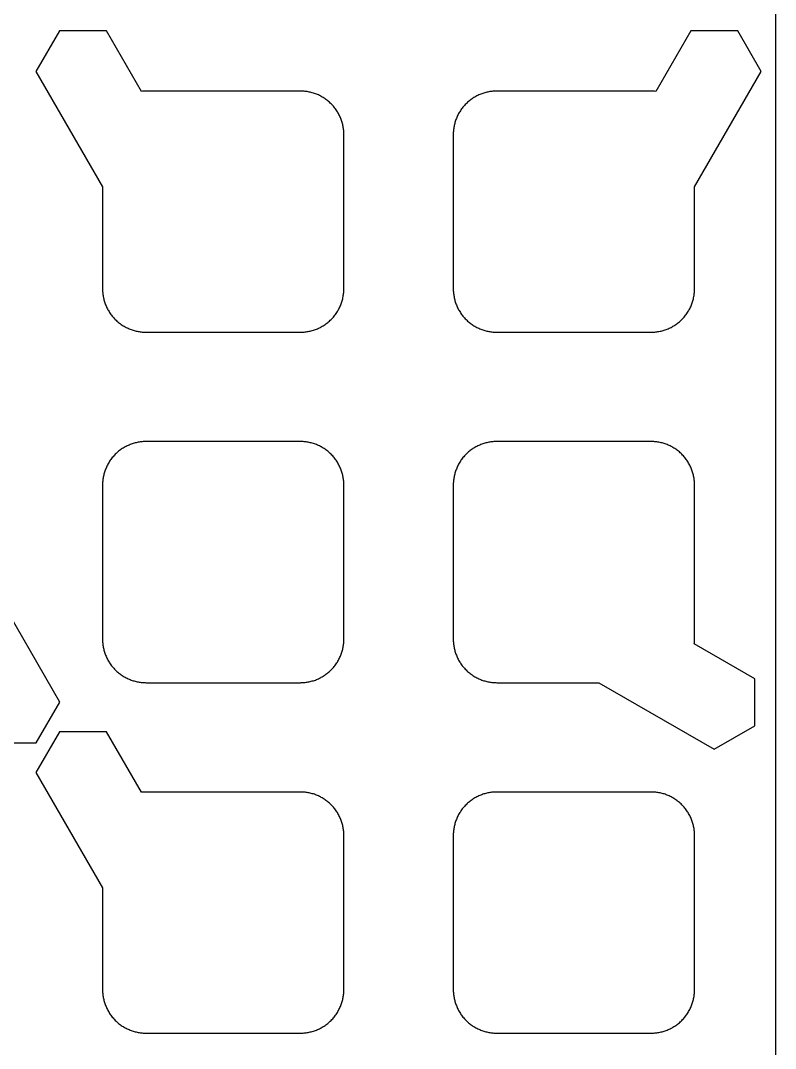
# Model space of a CAD drawing. Header units: millimetres. Extents: x -117 to 483, y -33 to 367.
# Drawn here: x -62.1 to -8.3, y 5.1 to 78.4 of the extents above; entities that cross this region are included whole.
import ezdxf

# ---------------------------------------------------------------- set-up
doc = ezdxf.new("R2010")
doc.units = ezdxf.units.MM
doc.header["$MEASUREMENT"] = 0
doc.layers.add('plot', color=12, linetype='Continuous', true_color=0xb80000)

msp = doc.modelspace()

# ---------------------------------------------------------------- linework, layer by layer
at = {"layer": 'plot'}
for points in [[(-8.262, 79.143), (-8.262, -24.585), (-111.99, -24.585), (-111.99, 79.143)], [(-59.3, 77.679), (-60.975, 74.779)], [(-55.952, 77.679), (-59.3, 77.679)], [(-53.459, 73.361), (-55.952, 77.679)], [(-14.3, 77.679), (-16.793, 73.361)], [(-10.952, 77.679), (-14.3, 77.679)], [(-9.277, 74.779), (-10.952, 77.679)], [(-60.975, 74.779), (-56.226, 66.554)], [(-14.026, 66.554), (-9.277, 74.779)], [(-53.126, 56.179), (-42.126, 56.179), (-42.057, 56.18), (-41.988, 56.182), (-41.918, 56.186), (-41.847, 56.192), (-41.777, 56.199), (-41.705, 56.208), (-41.634, 56.218), (-41.562, 56.231), (-41.49, 56.245), (-41.418, 56.261), (-41.345, 56.279), (-41.273, 56.299), (-41.201, 56.32), (-41.129, 56.344), (-41.057, 56.369), (-40.985, 56.397), (-40.914, 56.426), (-40.843, 56.457), (-40.772, 56.49), (-40.702, 56.525), (-40.633, 56.562), (-40.564, 56.601), (-40.497, 56.642), (-40.43, 56.684), (-40.364, 56.729), (-40.299, 56.775), (-40.235, 56.823), (-40.172, 56.872), (-40.111, 56.924), (-40.05, 56.977), (-39.991, 57.031), (-39.934, 57.087), (-39.878, 57.145), (-39.823, 57.203), (-39.771, 57.264), (-39.719, 57.325), (-39.67, 57.388), (-39.622, 57.452), (-39.576, 57.517), (-39.531, 57.583), (-39.489, 57.65), (-39.448, 57.717), (-39.409, 57.786), (-39.372, 57.855), (-39.337, 57.925), (-39.304, 57.996), (-39.273, 58.067), (-39.244, 58.138), (-39.216, 58.21), (-39.191, 58.282), (-39.167, 58.354), (-39.146, 58.426), (-39.126, 58.498), (-39.108, 58.571), (-39.092, 58.643), (-39.078, 58.715), (-39.065, 58.787), (-39.055, 58.858), (-39.046, 58.93), (-39.039, 59.001), (-39.033, 59.071), (-39.029, 59.141), (-39.027, 59.21), (-39.026, 59.279), (-39.026, 70.279), (-39.027, 70.348), (-39.029, 70.417), (-39.033, 70.487), (-39.039, 70.558), (-39.046, 70.629), (-39.055, 70.7), (-39.065, 70.771), (-39.078, 70.843), (-39.092, 70.915), (-39.108, 70.988), (-39.126, 71.06), (-39.146, 71.132), (-39.167, 71.204), (-39.191, 71.277), (-39.216, 71.349), (-39.244, 71.42), (-39.273, 71.492), (-39.304, 71.563), (-39.337, 71.633), (-39.372, 71.703), (-39.409, 71.772), (-39.448, 71.841), (-39.489, 71.909), (-39.531, 71.975), (-39.576, 72.041), (-39.622, 72.106), (-39.67, 72.17), (-39.719, 72.233), (-39.771, 72.295), (-39.823, 72.355), (-39.878, 72.414), (-39.934, 72.471), (-39.991, 72.527), (-40.05, 72.582), (-40.111, 72.635), (-40.172, 72.686), (-40.235, 72.735), (-40.299, 72.783), (-40.364, 72.829), (-40.43, 72.874), (-40.497, 72.916), (-40.564, 72.957), (-40.633, 72.996), (-40.702, 73.033), (-40.772, 73.068), (-40.843, 73.101), (-40.914, 73.132), (-40.985, 73.161), (-41.057, 73.189), (-41.129, 73.214), (-41.201, 73.238), (-41.273, 73.259), (-41.345, 73.279), (-41.418, 73.297), (-41.49, 73.313), (-41.562, 73.327), (-41.634, 73.34), (-41.705, 73.35), (-41.777, 73.359), (-41.847, 73.367), (-41.918, 73.372), (-41.988, 73.376), (-42.057, 73.378), (-42.126, 73.379), (-53.126, 73.379), (-53.208, 73.378), (-53.291, 73.375), (-53.374, 73.369), (-53.459, 73.361), (-53.459, 73.361)], [(-16.793, 73.361), (-16.793, 73.361), (-16.878, 73.369), (-16.961, 73.375), (-17.044, 73.378), (-17.126, 73.379), (-28.126, 73.379), (-28.195, 73.378), (-28.264, 73.376), (-28.334, 73.372), (-28.405, 73.367), (-28.475, 73.359), (-28.547, 73.35), (-28.618, 73.34), (-28.69, 73.327), (-28.762, 73.313), (-28.834, 73.297), (-28.907, 73.279), (-28.979, 73.259), (-29.051, 73.238), (-29.123, 73.214), (-29.195, 73.189), (-29.267, 73.161), (-29.338, 73.132), (-29.409, 73.101), (-29.48, 73.068), (-29.55, 73.033), (-29.619, 72.996), (-29.688, 72.957), (-29.755, 72.916), (-29.822, 72.874), (-29.888, 72.829), (-29.953, 72.783), (-30.017, 72.735), (-30.08, 72.686), (-30.141, 72.635), (-30.202, 72.582), (-30.261, 72.527), (-30.318, 72.471), (-30.374, 72.414), (-30.429, 72.355), (-30.481, 72.295), (-30.533, 72.233), (-30.582, 72.17), (-30.63, 72.106), (-30.676, 72.041), (-30.721, 71.975), (-30.763, 71.909), (-30.804, 71.841), (-30.843, 71.772), (-30.88, 71.703), (-30.915, 71.633), (-30.948, 71.563), (-30.979, 71.492), (-31.008, 71.42), (-31.036, 71.349), (-31.061, 71.277), (-31.085, 71.204), (-31.106, 71.132), (-31.126, 71.06), (-31.144, 70.988), (-31.16, 70.915), (-31.174, 70.843), (-31.187, 70.771), (-31.197, 70.7), (-31.206, 70.629), (-31.213, 70.558), (-31.219, 70.487), (-31.223, 70.417), (-31.225, 70.348), (-31.226, 70.279), (-31.226, 59.279), (-31.225, 59.21), (-31.223, 59.141), (-31.219, 59.071), (-31.213, 59.001), (-31.206, 58.93), (-31.197, 58.858), (-31.187, 58.787), (-31.174, 58.715), (-31.16, 58.643), (-31.144, 58.571), (-31.126, 58.498), (-31.106, 58.426), (-31.085, 58.354), (-31.061, 58.282), (-31.036, 58.21), (-31.008, 58.138), (-30.979, 58.067), (-30.948, 57.996), (-30.915, 57.925), (-30.88, 57.855), (-30.843, 57.786), (-30.804, 57.717), (-30.763, 57.65), (-30.721, 57.583), (-30.676, 57.517), (-30.63, 57.452), (-30.582, 57.388), (-30.533, 57.325), (-30.481, 57.264), (-30.429, 57.203), (-30.374, 57.145), (-30.318, 57.087), (-30.261, 57.031), (-30.202, 56.977), (-30.141, 56.924), (-30.08, 56.872), (-30.017, 56.823), (-29.953, 56.775), (-29.888, 56.729), (-29.822, 56.684), (-29.755, 56.642), (-29.688, 56.601), (-29.619, 56.562), (-29.55, 56.525), (-29.48, 56.49), (-29.409, 56.457), (-29.338, 56.426), (-29.267, 56.397), (-29.195, 56.369), (-29.123, 56.344), (-29.051, 56.32), (-28.979, 56.299), (-28.907, 56.279), (-28.834, 56.261), (-28.762, 56.245), (-28.69, 56.231), (-28.618, 56.218), (-28.547, 56.208), (-28.475, 56.199), (-28.405, 56.192), (-28.334, 56.186), (-28.264, 56.182), (-28.195, 56.18), (-28.126, 56.179)], [(-56.226, 66.554), (-56.226, 59.279), (-56.225, 59.21), (-56.223, 59.141), (-56.219, 59.071), (-56.213, 59.001), (-56.206, 58.93), (-56.197, 58.858), (-56.187, 58.787), (-56.174, 58.715), (-56.16, 58.643), (-56.144, 58.571), (-56.126, 58.498), (-56.106, 58.426), (-56.085, 58.354), (-56.061, 58.282), (-56.036, 58.21), (-56.008, 58.138), (-55.979, 58.067), (-55.948, 57.996), (-55.915, 57.925), (-55.88, 57.855), (-55.843, 57.786), (-55.804, 57.717), (-55.763, 57.65), (-55.721, 57.583), (-55.676, 57.517), (-55.63, 57.452), (-55.582, 57.388), (-55.533, 57.325), (-55.481, 57.264), (-55.429, 57.203), (-55.374, 57.145), (-55.318, 57.087), (-55.261, 57.031), (-55.202, 56.977), (-55.141, 56.924), (-55.08, 56.872), (-55.017, 56.823), (-54.953, 56.775), (-54.888, 56.729), (-54.822, 56.684), (-54.755, 56.642), (-54.688, 56.601), (-54.619, 56.562), (-54.55, 56.525), (-54.48, 56.49), (-54.409, 56.457), (-54.338, 56.426), (-54.267, 56.397), (-54.195, 56.369), (-54.123, 56.344), (-54.051, 56.32), (-53.979, 56.299), (-53.907, 56.279), (-53.834, 56.261), (-53.762, 56.245), (-53.69, 56.231), (-53.618, 56.218), (-53.547, 56.208), (-53.475, 56.199), (-53.405, 56.192), (-53.334, 56.186), (-53.264, 56.182), (-53.195, 56.18), (-53.126, 56.179)], [(-28.126, 56.179), (-17.126, 56.179), (-17.057, 56.18), (-16.988, 56.182), (-16.918, 56.186), (-16.847, 56.192), (-16.777, 56.199), (-16.705, 56.208), (-16.634, 56.218), (-16.562, 56.231), (-16.49, 56.245), (-16.418, 56.261), (-16.345, 56.279), (-16.273, 56.299), (-16.201, 56.32), (-16.129, 56.344), (-16.057, 56.369), (-15.985, 56.397), (-15.914, 56.426), (-15.843, 56.457), (-15.772, 56.49), (-15.702, 56.525), (-15.633, 56.562), (-15.564, 56.601), (-15.497, 56.642), (-15.43, 56.684), (-15.364, 56.729), (-15.299, 56.775), (-15.235, 56.823), (-15.172, 56.872), (-15.111, 56.924), (-15.05, 56.977), (-14.991, 57.031), (-14.934, 57.087), (-14.878, 57.145), (-14.823, 57.203), (-14.771, 57.264), (-14.719, 57.325), (-14.67, 57.388), (-14.622, 57.452), (-14.576, 57.517), (-14.531, 57.583), (-14.489, 57.65), (-14.448, 57.717), (-14.409, 57.786), (-14.372, 57.855), (-14.337, 57.925), (-14.304, 57.996), (-14.273, 58.067), (-14.244, 58.138), (-14.216, 58.21), (-14.191, 58.282), (-14.167, 58.354), (-14.146, 58.426), (-14.126, 58.498), (-14.108, 58.571), (-14.092, 58.643), (-14.078, 58.715), (-14.065, 58.787), (-14.055, 58.858), (-14.046, 58.93), (-14.039, 59.001), (-14.033, 59.071), (-14.029, 59.141), (-14.027, 59.21), (-14.026, 59.279), (-14.026, 66.554)], [(-53.126, 31.179), (-42.126, 31.179), (-42.057, 31.18), (-41.988, 31.182), (-41.918, 31.186), (-41.847, 31.192), (-41.777, 31.199), (-41.705, 31.208), (-41.634, 31.218), (-41.562, 31.231), (-41.49, 31.245), (-41.418, 31.261), (-41.345, 31.279), (-41.273, 31.299), (-41.201, 31.32), (-41.129, 31.344), (-41.057, 31.369), (-40.985, 31.397), (-40.914, 31.426), (-40.843, 31.457), (-40.772, 31.49), (-40.702, 31.525), (-40.633, 31.562), (-40.564, 31.601), (-40.497, 31.642), (-40.43, 31.684), (-40.364, 31.729), (-40.299, 31.775), (-40.235, 31.823), (-40.172, 31.872), (-40.111, 31.924), (-40.05, 31.977), (-39.991, 32.031), (-39.934, 32.087), (-39.878, 32.145), (-39.823, 32.203), (-39.771, 32.264), (-39.719, 32.325), (-39.67, 32.388), (-39.622, 32.452), (-39.576, 32.517), (-39.531, 32.583), (-39.489, 32.65), (-39.448, 32.717), (-39.409, 32.786), (-39.372, 32.855), (-39.337, 32.925), (-39.304, 32.996), (-39.273, 33.067), (-39.244, 33.138), (-39.216, 33.21), (-39.191, 33.282), (-39.167, 33.354), (-39.146, 33.426), (-39.126, 33.498), (-39.108, 33.571), (-39.092, 33.643), (-39.078, 33.715), (-39.065, 33.787), (-39.055, 33.858), (-39.046, 33.93), (-39.039, 34.001), (-39.033, 34.071), (-39.029, 34.141), (-39.027, 34.21), (-39.026, 34.279), (-39.026, 45.279), (-39.027, 45.348), (-39.029, 45.417), (-39.033, 45.487), (-39.039, 45.558), (-39.046, 45.629), (-39.055, 45.7), (-39.065, 45.771), (-39.078, 45.843), (-39.092, 45.915), (-39.108, 45.988), (-39.126, 46.06), (-39.146, 46.132), (-39.167, 46.204), (-39.191, 46.277), (-39.216, 46.349), (-39.244, 46.42), (-39.273, 46.492), (-39.304, 46.563), (-39.337, 46.633), (-39.372, 46.703), (-39.409, 46.772), (-39.448, 46.841), (-39.489, 46.909), (-39.531, 46.975), (-39.576, 47.041), (-39.622, 47.106), (-39.67, 47.17), (-39.719, 47.233), (-39.771, 47.295), (-39.823, 47.355), (-39.878, 47.414), (-39.934, 47.471), (-39.991, 47.527), (-40.05, 47.582), (-40.111, 47.635), (-40.172, 47.686), (-40.235, 47.735), (-40.299, 47.783), (-40.364, 47.829), (-40.43, 47.874), (-40.497, 47.916), (-40.564, 47.957), (-40.633, 47.996), (-40.702, 48.033), (-40.772, 48.068), (-40.843, 48.101), (-40.914, 48.132), (-40.985, 48.161), (-41.057, 48.189), (-41.129, 48.214), (-41.201, 48.238), (-41.273, 48.259), (-41.345, 48.279), (-41.418, 48.297), (-41.49, 48.313), (-41.562, 48.327), (-41.634, 48.34), (-41.705, 48.35), (-41.777, 48.359), (-41.847, 48.367), (-41.918, 48.372), (-41.988, 48.376), (-42.057, 48.378), (-42.126, 48.379), (-53.126, 48.379), (-53.195, 48.378), (-53.264, 48.376), (-53.334, 48.372), (-53.405, 48.367), (-53.475, 48.359), (-53.547, 48.35), (-53.618, 48.34), (-53.69, 48.327), (-53.762, 48.313), (-53.834, 48.297), (-53.907, 48.279), (-53.979, 48.259), (-54.051, 48.238), (-54.123, 48.214), (-54.195, 48.189), (-54.267, 48.161), (-54.338, 48.132), (-54.409, 48.101), (-54.48, 48.068), (-54.55, 48.033), (-54.619, 47.996), (-54.688, 47.957), (-54.755, 47.916), (-54.822, 47.874), (-54.888, 47.829), (-54.953, 47.783), (-55.017, 47.735), (-55.08, 47.686), (-55.141, 47.635), (-55.202, 47.582), (-55.261, 47.527), (-55.318, 47.471), (-55.374, 47.414), (-55.429, 47.355), (-55.481, 47.295), (-55.533, 47.233), (-55.582, 47.17), (-55.63, 47.106), (-55.676, 47.041), (-55.721, 46.975), (-55.763, 46.909), (-55.804, 46.841), (-55.843, 46.772), (-55.88, 46.703), (-55.915, 46.633), (-55.948, 46.563), (-55.979, 46.492), (-56.008, 46.42), (-56.036, 46.349), (-56.061, 46.277), (-56.085, 46.204), (-56.106, 46.132), (-56.126, 46.06), (-56.144, 45.988), (-56.16, 45.915), (-56.174, 45.843), (-56.187, 45.771), (-56.197, 45.7), (-56.206, 45.629), (-56.213, 45.558), (-56.219, 45.487), (-56.223, 45.417), (-56.225, 45.348), (-56.226, 45.279), (-56.226, 34.279), (-56.225, 34.21), (-56.223, 34.141), (-56.219, 34.071), (-56.213, 34.001), (-56.206, 33.93), (-56.197, 33.858), (-56.187, 33.787), (-56.174, 33.715), (-56.16, 33.643), (-56.144, 33.571), (-56.126, 33.498), (-56.106, 33.426), (-56.085, 33.354), (-56.061, 33.282), (-56.036, 33.21), (-56.008, 33.138), (-55.979, 33.067), (-55.948, 32.996), (-55.915, 32.925), (-55.88, 32.855), (-55.843, 32.786), (-55.804, 32.717), (-55.763, 32.65), (-55.721, 32.583), (-55.676, 32.517), (-55.63, 32.452), (-55.582, 32.388), (-55.533, 32.325), (-55.481, 32.264), (-55.429, 32.203), (-55.374, 32.145), (-55.318, 32.087), (-55.261, 32.031), (-55.202, 31.977), (-55.141, 31.924), (-55.08, 31.872), (-55.017, 31.823), (-54.953, 31.775), (-54.888, 31.729), (-54.822, 31.684), (-54.755, 31.642), (-54.688, 31.601), (-54.619, 31.562), (-54.55, 31.525), (-54.48, 31.49), (-54.409, 31.457), (-54.338, 31.426), (-54.267, 31.397), (-54.195, 31.369), (-54.123, 31.344), (-54.051, 31.32), (-53.979, 31.299), (-53.907, 31.279), (-53.834, 31.261), (-53.762, 31.245), (-53.69, 31.231), (-53.618, 31.218), (-53.547, 31.208), (-53.475, 31.199), (-53.405, 31.192), (-53.334, 31.186), (-53.264, 31.182), (-53.195, 31.18), (-53.126, 31.179)], [(-14.044, 33.946), (-14.044, 33.947), (-14.036, 34.031), (-14.03, 34.114), (-14.027, 34.197), (-14.026, 34.279), (-14.026, 45.279), (-14.027, 45.348), (-14.029, 45.417), (-14.033, 45.487), (-14.039, 45.558), (-14.046, 45.629), (-14.055, 45.7), (-14.065, 45.771), (-14.078, 45.843), (-14.092, 45.915), (-14.108, 45.988), (-14.126, 46.06), (-14.146, 46.132), (-14.167, 46.204), (-14.191, 46.277), (-14.216, 46.349), (-14.244, 46.42), (-14.273, 46.492), (-14.304, 46.563), (-14.337, 46.633), (-14.372, 46.703), (-14.409, 46.772), (-14.448, 46.841), (-14.489, 46.909), (-14.531, 46.975), (-14.576, 47.041), (-14.622, 47.106), (-14.67, 47.17), (-14.719, 47.233), (-14.771, 47.295), (-14.823, 47.355), (-14.878, 47.414), (-14.934, 47.471), (-14.991, 47.527), (-15.05, 47.582), (-15.111, 47.635), (-15.172, 47.686), (-15.235, 47.735), (-15.299, 47.783), (-15.364, 47.829), (-15.43, 47.874), (-15.497, 47.916), (-15.564, 47.957), (-15.633, 47.996), (-15.702, 48.033), (-15.772, 48.068), (-15.843, 48.101), (-15.914, 48.132), (-15.985, 48.161), (-16.057, 48.189), (-16.129, 48.214), (-16.201, 48.238), (-16.273, 48.259), (-16.345, 48.279), (-16.418, 48.297), (-16.49, 48.313), (-16.562, 48.327), (-16.634, 48.34), (-16.705, 48.35), (-16.777, 48.359), (-16.847, 48.367), (-16.918, 48.372), (-16.988, 48.376), (-17.057, 48.378), (-17.126, 48.379), (-28.126, 48.379), (-28.195, 48.378), (-28.264, 48.376), (-28.334, 48.372), (-28.405, 48.367), (-28.475, 48.359), (-28.547, 48.35), (-28.618, 48.34), (-28.69, 48.327), (-28.762, 48.313), (-28.834, 48.297), (-28.907, 48.279), (-28.979, 48.259), (-29.051, 48.238), (-29.123, 48.214), (-29.195, 48.189), (-29.267, 48.161), (-29.338, 48.132), (-29.409, 48.101), (-29.48, 48.068), (-29.55, 48.033), (-29.619, 47.996), (-29.688, 47.957), (-29.755, 47.916), (-29.822, 47.874), (-29.888, 47.829), (-29.953, 47.783), (-30.017, 47.735), (-30.08, 47.686), (-30.141, 47.635), (-30.202, 47.582), (-30.261, 47.527), (-30.318, 47.471), (-30.374, 47.414), (-30.429, 47.355), (-30.481, 47.295), (-30.533, 47.233), (-30.582, 47.17), (-30.63, 47.106), (-30.676, 47.041), (-30.721, 46.975), (-30.763, 46.909), (-30.804, 46.841), (-30.843, 46.772), (-30.88, 46.703), (-30.915, 46.633), (-30.948, 46.563), (-30.979, 46.492), (-31.008, 46.42), (-31.036, 46.349), (-31.061, 46.277), (-31.085, 46.204), (-31.106, 46.132), (-31.126, 46.06), (-31.144, 45.988), (-31.16, 45.915), (-31.174, 45.843), (-31.187, 45.771), (-31.197, 45.7), (-31.206, 45.629), (-31.213, 45.558), (-31.219, 45.487), (-31.223, 45.417), (-31.225, 45.348), (-31.226, 45.279), (-31.226, 34.279), (-31.225, 34.21), (-31.223, 34.141), (-31.219, 34.071), (-31.213, 34.001), (-31.206, 33.93), (-31.197, 33.858), (-31.187, 33.787), (-31.174, 33.715), (-31.16, 33.643), (-31.144, 33.571), (-31.126, 33.498), (-31.106, 33.426), (-31.085, 33.354), (-31.061, 33.282), (-31.036, 33.21), (-31.008, 33.138), (-30.979, 33.067), (-30.948, 32.996), (-30.915, 32.925), (-30.88, 32.855), (-30.843, 32.786), (-30.804, 32.717), (-30.763, 32.65), (-30.721, 32.583), (-30.676, 32.517), (-30.63, 32.452), (-30.582, 32.388), (-30.533, 32.325), (-30.481, 32.264), (-30.429, 32.203), (-30.374, 32.145), (-30.318, 32.087), (-30.261, 32.031), (-30.202, 31.977), (-30.141, 31.924), (-30.08, 31.872), (-30.017, 31.823), (-29.953, 31.775), (-29.888, 31.729), (-29.822, 31.684), (-29.755, 31.642), (-29.688, 31.601), (-29.619, 31.562), (-29.55, 31.525), (-29.48, 31.49), (-29.409, 31.457), (-29.338, 31.426), (-29.267, 31.397), (-29.195, 31.369), (-29.123, 31.344), (-29.051, 31.32), (-28.979, 31.299), (-28.907, 31.279), (-28.834, 31.261), (-28.762, 31.245), (-28.69, 31.231), (-28.618, 31.218), (-28.547, 31.208), (-28.475, 31.199), (-28.405, 31.192), (-28.334, 31.186), (-28.264, 31.182), (-28.195, 31.18), (-28.126, 31.179)], [(-59.277, 29.779), (-64.026, 38.004)], [(-9.726, 31.453), (-14.044, 33.946)], [(-28.126, 31.179), (-20.851, 31.179)], [(-20.851, 31.179), (-12.626, 26.431)], [(-9.726, 28.105), (-9.726, 31.453)], [(-60.952, 26.879), (-59.277, 29.779)], [(-12.626, 26.431), (-9.726, 28.105)], [(-59.3, 27.679), (-60.975, 24.779)], [(-55.952, 27.679), (-59.3, 27.679)], [(-53.459, 23.361), (-55.952, 27.679)], [(-64.3, 26.879), (-60.952, 26.879)], [(-60.975, 24.779), (-56.226, 16.554)], [(-53.126, 6.179), (-42.126, 6.179), (-42.057, 6.18), (-41.988, 6.182), (-41.918, 6.186), (-41.847, 6.192), (-41.777, 6.199), (-41.705, 6.208), (-41.634, 6.218), (-41.562, 6.231), (-41.49, 6.245), (-41.418, 6.261), (-41.345, 6.279), (-41.273, 6.299), (-41.201, 6.32), (-41.129, 6.344), (-41.057, 6.369), (-40.985, 6.397), (-40.914, 6.426), (-40.843, 6.457), (-40.772, 6.49), (-40.702, 6.525), (-40.633, 6.562), (-40.564, 6.601), (-40.497, 6.642), (-40.43, 6.684), (-40.364, 6.729), (-40.299, 6.775), (-40.235, 6.823), (-40.172, 6.872), (-40.111, 6.924), (-40.05, 6.977), (-39.991, 7.031), (-39.934, 7.087), (-39.878, 7.145), (-39.823, 7.203), (-39.771, 7.264), (-39.719, 7.325), (-39.67, 7.388), (-39.622, 7.452), (-39.576, 7.517), (-39.531, 7.583), (-39.489, 7.65), (-39.448, 7.717), (-39.409, 7.786), (-39.372, 7.855), (-39.337, 7.925), (-39.304, 7.996), (-39.273, 8.067), (-39.244, 8.138), (-39.216, 8.21), (-39.191, 8.282), (-39.167, 8.354), (-39.146, 8.426), (-39.126, 8.498), (-39.108, 8.571), (-39.092, 8.643), (-39.078, 8.715), (-39.065, 8.787), (-39.055, 8.858), (-39.046, 8.93), (-39.039, 9.001), (-39.033, 9.071), (-39.029, 9.141), (-39.027, 9.21), (-39.026, 9.279), (-39.026, 20.279), (-39.027, 20.348), (-39.029, 20.417), (-39.033, 20.487), (-39.039, 20.558), (-39.046, 20.629), (-39.055, 20.7), (-39.065, 20.771), (-39.078, 20.843), (-39.092, 20.915), (-39.108, 20.988), (-39.126, 21.06), (-39.146, 21.132), (-39.167, 21.204), (-39.191, 21.277), (-39.216, 21.349), (-39.244, 21.42), (-39.273, 21.492), (-39.304, 21.563), (-39.337, 21.633), (-39.372, 21.703), (-39.409, 21.772), (-39.448, 21.841), (-39.489, 21.909), (-39.531, 21.975), (-39.576, 22.041), (-39.622, 22.106), (-39.67, 22.17), (-39.719, 22.233), (-39.771, 22.295), (-39.823, 22.355), (-39.878, 22.414), (-39.934, 22.471), (-39.991, 22.527), (-40.05, 22.582), (-40.111, 22.635), (-40.172, 22.686), (-40.235, 22.735), (-40.299, 22.783), (-40.364, 22.829), (-40.43, 22.874), (-40.497, 22.916), (-40.564, 22.957), (-40.633, 22.996), (-40.702, 23.033), (-40.772, 23.068), (-40.843, 23.101), (-40.914, 23.132), (-40.985, 23.161), (-41.057, 23.189), (-41.129, 23.214), (-41.201, 23.238), (-41.273, 23.259), (-41.345, 23.279), (-41.418, 23.297), (-41.49, 23.313), (-41.562, 23.327), (-41.634, 23.34), (-41.705, 23.35), (-41.777, 23.359), (-41.847, 23.367), (-41.918, 23.372), (-41.988, 23.376), (-42.057, 23.378), (-42.126, 23.379), (-53.126, 23.379), (-53.208, 23.378), (-53.291, 23.375), (-53.374, 23.369), (-53.459, 23.361), (-53.459, 23.361)], [(-28.126, 6.179), (-17.126, 6.179), (-17.057, 6.18), (-16.988, 6.182), (-16.918, 6.186), (-16.847, 6.192), (-16.777, 6.199), (-16.705, 6.208), (-16.634, 6.218), (-16.562, 6.231), (-16.49, 6.245), (-16.418, 6.261), (-16.345, 6.279), (-16.273, 6.299), (-16.201, 6.32), (-16.129, 6.344), (-16.057, 6.369), (-15.985, 6.397), (-15.914, 6.426), (-15.843, 6.457), (-15.772, 6.49), (-15.702, 6.525), (-15.633, 6.562), (-15.564, 6.601), (-15.497, 6.642), (-15.43, 6.684), (-15.364, 6.729), (-15.299, 6.775), (-15.235, 6.823), (-15.172, 6.872), (-15.111, 6.924), (-15.05, 6.977), (-14.991, 7.031), (-14.934, 7.087), (-14.878, 7.145), (-14.823, 7.203), (-14.771, 7.264), (-14.719, 7.325), (-14.67, 7.388), (-14.622, 7.452), (-14.576, 7.517), (-14.531, 7.583), (-14.489, 7.65), (-14.448, 7.717), (-14.409, 7.786), (-14.372, 7.855), (-14.337, 7.925), (-14.304, 7.996), (-14.273, 8.067), (-14.244, 8.138), (-14.216, 8.21), (-14.191, 8.282), (-14.167, 8.354), (-14.146, 8.426), (-14.126, 8.498), (-14.108, 8.571), (-14.092, 8.643), (-14.078, 8.715), (-14.065, 8.787), (-14.055, 8.858), (-14.046, 8.93), (-14.039, 9.001), (-14.033, 9.071), (-14.029, 9.141), (-14.027, 9.21), (-14.026, 9.279), (-14.026, 20.279), (-14.027, 20.348), (-14.029, 20.417), (-14.033, 20.487), (-14.039, 20.558), (-14.046, 20.629), (-14.055, 20.7), (-14.065, 20.771), (-14.078, 20.843), (-14.092, 20.915), (-14.108, 20.988), (-14.126, 21.06), (-14.146, 21.132), (-14.167, 21.204), (-14.191, 21.277), (-14.216, 21.349), (-14.244, 21.42), (-14.273, 21.492), (-14.304, 21.563), (-14.337, 21.633), (-14.372, 21.703), (-14.409, 21.772), (-14.448, 21.841), (-14.489, 21.909), (-14.531, 21.975), (-14.576, 22.041), (-14.622, 22.106), (-14.67, 22.17), (-14.719, 22.233), (-14.771, 22.295), (-14.823, 22.355), (-14.878, 22.414), (-14.934, 22.471), (-14.991, 22.527), (-15.05, 22.582), (-15.111, 22.635), (-15.172, 22.686), (-15.235, 22.735), (-15.299, 22.783), (-15.364, 22.829), (-15.43, 22.874), (-15.497, 22.916), (-15.564, 22.957), (-15.633, 22.996), (-15.702, 23.033), (-15.772, 23.068), (-15.843, 23.101), (-15.914, 23.132), (-15.985, 23.161), (-16.057, 23.189), (-16.129, 23.214), (-16.201, 23.238), (-16.273, 23.259), (-16.345, 23.279), (-16.418, 23.297), (-16.49, 23.313), (-16.562, 23.327), (-16.634, 23.34), (-16.705, 23.35), (-16.777, 23.359), (-16.847, 23.367), (-16.918, 23.372), (-16.988, 23.376), (-17.057, 23.378), (-17.126, 23.379), (-28.126, 23.379), (-28.195, 23.378), (-28.264, 23.376), (-28.334, 23.372), (-28.405, 23.367), (-28.475, 23.359), (-28.547, 23.35), (-28.618, 23.34), (-28.69, 23.327), (-28.762, 23.313), (-28.834, 23.297), (-28.907, 23.279), (-28.979, 23.259), (-29.051, 23.238), (-29.123, 23.214), (-29.195, 23.189), (-29.267, 23.161), (-29.338, 23.132), (-29.409, 23.101), (-29.48, 23.068), (-29.55, 23.033), (-29.619, 22.996), (-29.688, 22.957), (-29.755, 22.916), (-29.822, 22.874), (-29.888, 22.829), (-29.953, 22.783), (-30.017, 22.735), (-30.08, 22.686), (-30.141, 22.635), (-30.202, 22.582), (-30.261, 22.527), (-30.318, 22.471), (-30.374, 22.414), (-30.429, 22.355), (-30.481, 22.295), (-30.533, 22.233), (-30.582, 22.17), (-30.63, 22.106), (-30.676, 22.041), (-30.721, 21.975), (-30.763, 21.909), (-30.804, 21.841), (-30.843, 21.772), (-30.88, 21.703), (-30.915, 21.633), (-30.948, 21.563), (-30.979, 21.492), (-31.008, 21.42), (-31.036, 21.349), (-31.061, 21.277), (-31.085, 21.204), (-31.106, 21.132), (-31.126, 21.06), (-31.144, 20.988), (-31.16, 20.915), (-31.174, 20.843), (-31.187, 20.771), (-31.197, 20.7), (-31.206, 20.629), (-31.213, 20.558), (-31.219, 20.487), (-31.223, 20.417), (-31.225, 20.348), (-31.226, 20.279), (-31.226, 9.279), (-31.225, 9.21), (-31.223, 9.141), (-31.219, 9.071), (-31.213, 9.001), (-31.206, 8.93), (-31.197, 8.858), (-31.187, 8.787), (-31.174, 8.715), (-31.16, 8.643), (-31.144, 8.571), (-31.126, 8.498), (-31.106, 8.426), (-31.085, 8.354), (-31.061, 8.282), (-31.036, 8.21), (-31.008, 8.138), (-30.979, 8.067), (-30.948, 7.996), (-30.915, 7.925), (-30.88, 7.855), (-30.843, 7.786), (-30.804, 7.717), (-30.763, 7.65), (-30.721, 7.583), (-30.676, 7.517), (-30.63, 7.452), (-30.582, 7.388), (-30.533, 7.325), (-30.481, 7.264), (-30.429, 7.203), (-30.374, 7.145), (-30.318, 7.087), (-30.261, 7.031), (-30.202, 6.977), (-30.141, 6.924), (-30.08, 6.872), (-30.017, 6.823), (-29.953, 6.775), (-29.888, 6.729), (-29.822, 6.684), (-29.755, 6.642), (-29.688, 6.601), (-29.619, 6.562), (-29.55, 6.525), (-29.48, 6.49), (-29.409, 6.457), (-29.338, 6.426), (-29.267, 6.397), (-29.195, 6.369), (-29.123, 6.344), (-29.051, 6.32), (-28.979, 6.299), (-28.907, 6.279), (-28.834, 6.261), (-28.762, 6.245), (-28.69, 6.231), (-28.618, 6.218), (-28.547, 6.208), (-28.475, 6.199), (-28.405, 6.192), (-28.334, 6.186), (-28.264, 6.182), (-28.195, 6.18), (-28.126, 6.179)], [(-56.226, 16.554), (-56.226, 9.279), (-56.225, 9.21), (-56.223, 9.141), (-56.219, 9.071), (-56.213, 9.001), (-56.206, 8.93), (-56.197, 8.858), (-56.187, 8.787), (-56.174, 8.715), (-56.16, 8.643), (-56.144, 8.571), (-56.126, 8.498), (-56.106, 8.426), (-56.085, 8.354), (-56.061, 8.282), (-56.036, 8.21), (-56.008, 8.138), (-55.979, 8.067), (-55.948, 7.996), (-55.915, 7.925), (-55.88, 7.855), (-55.843, 7.786), (-55.804, 7.717), (-55.763, 7.65), (-55.721, 7.583), (-55.676, 7.517), (-55.63, 7.452), (-55.582, 7.388), (-55.533, 7.325), (-55.481, 7.264), (-55.429, 7.203), (-55.374, 7.145), (-55.318, 7.087), (-55.261, 7.031), (-55.202, 6.977), (-55.141, 6.924), (-55.08, 6.872), (-55.017, 6.823), (-54.953, 6.775), (-54.888, 6.729), (-54.822, 6.684), (-54.755, 6.642), (-54.688, 6.601), (-54.619, 6.562), (-54.55, 6.525), (-54.48, 6.49), (-54.409, 6.457), (-54.338, 6.426), (-54.267, 6.397), (-54.195, 6.369), (-54.123, 6.344), (-54.051, 6.32), (-53.979, 6.299), (-53.907, 6.279), (-53.834, 6.261), (-53.762, 6.245), (-53.69, 6.231), (-53.618, 6.218), (-53.547, 6.208), (-53.475, 6.199), (-53.405, 6.192), (-53.334, 6.186), (-53.264, 6.182), (-53.195, 6.18), (-53.126, 6.179)]]:
    msp.add_lwpolyline(points, dxfattribs=at)

doc.saveas('drawing.dxf')
